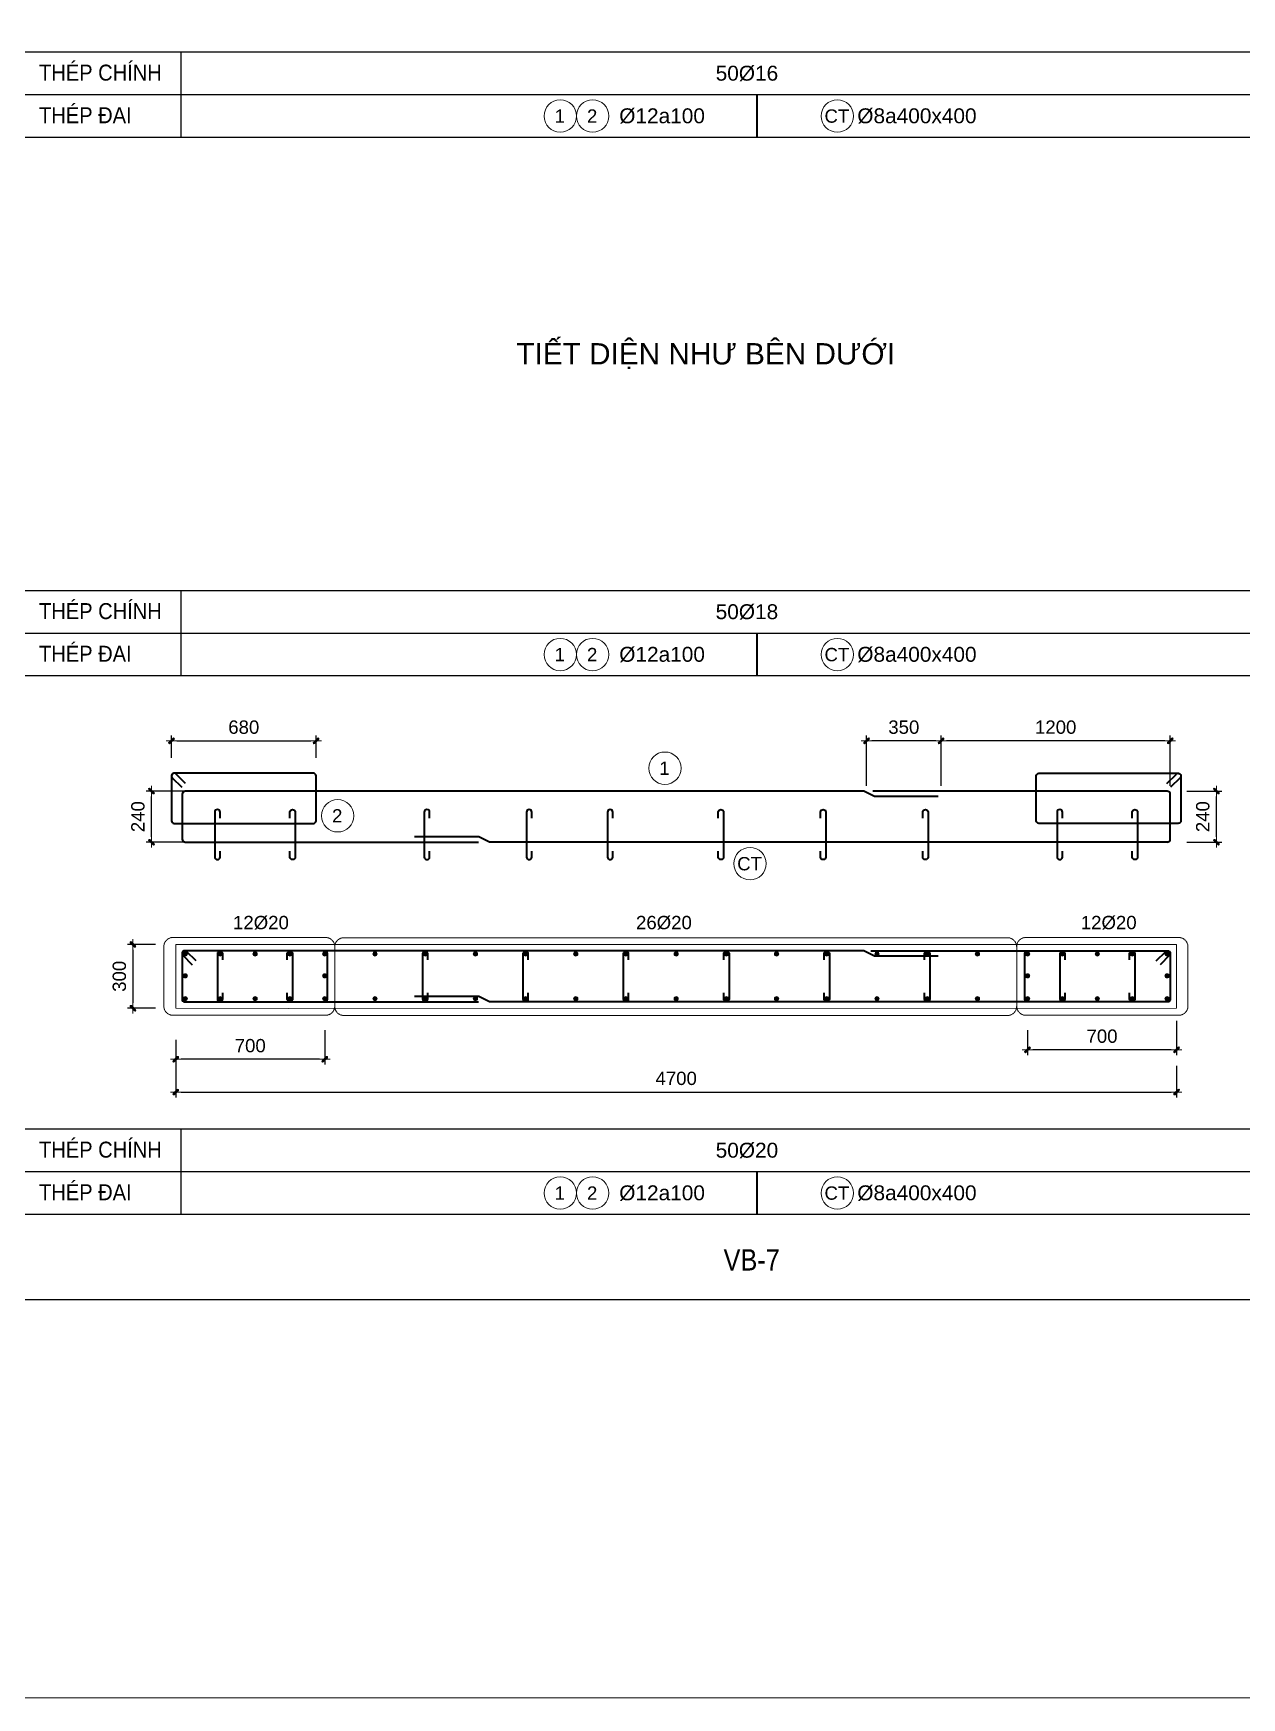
# Model space of a CAD drawing. Header units: millimetres. Extents: x -146909 to 4830753, y -683702 to -336947.
# Drawn here: x 4646947 to 4652621, y -448762 to -440949 of the extents above; entities that cross this region are included whole.
import ezdxf
from ezdxf.enums import TextEntityAlignment as Align

# ---------------------------------------------------------------- set-up
doc = ezdxf.new("R2010")
doc.units = ezdxf.units.MM
doc.header["$MEASUREMENT"] = 0
doc.linetypes.add('HIDDEN', pattern=[0.375, 0.25, -0.125])
doc.layers.get('0').update_dxf_attribs({"lineweight": 9})
doc.layers.get('Defpoints').update_dxf_attribs({"color": 10, "lineweight": 0})
for name, color, linetype, lineweight in [("'S_General_Cont_1 Thin", 1, 'Continuous', 18), ("'S_General_Text_3_Member name", 3, 'Continuous', 35), ('CDAI', 3, 'Continuous', 40), ('chunho.q', 1, 'Continuous', 13), ('CTHEP', 4, 'Continuous', 50), ('DBAO', 2, 'Continuous', 13), ('DMo', 9, 'HIDDEN', 9), ('KTH', 154, 'Continuous', 9), ('STICK', 1, 'Continuous', 9)]:
    doc.layers.add(name, color=color, linetype=linetype, lineweight=lineweight)
for name, color, linetype in [('DM', 1, 'Continuous'), ('TBL', 1, 'Continuous'), ('TX', 214, 'Continuous')]:
    doc.layers.add(name, color=color, linetype=linetype)
doc.styles.add('arial', font='arial.ttf', dxfattribs={"width": 0.85})
doc.styles.add('TTP-HelCon', font='arial.ttf')
doc.dimstyles.new('TTP-25', dxfattribs={"dimscale": 25, "dimtxt": 2.5, "dimasz": 1, "dimexe": 1, "dimexo": 1, "dimgap": 0.09, "dimtad": 0, "dimdec": 4, "dimrnd": 10, "dimzin": 9, "dimdsep": 46, "dimtxsty": 'TTP-HelCon', "dimblk": 'Stick', "dimcen": 0.09, "dimdle": 1.5, "dimclrd": 256, "dimclre": 256, "dimclrt": 1, "dimadec": 0, "dimazin": 0, "dimtfac": 1, "dimtdec": 4, "dimtmove": 0, "dimatfit": 3, "dimldrblk": 'ARCHTICK', "dimfxl": 1, "dimtvp": 1, "dimtolj": 1, "dimtzin": 0, "dimarcsym": 0})

# ---------------------------------------------------------------- blocks, each defined once
blk = doc.blocks.new('sign of slab')
at = {"layer": "'S_General_Cont_1 Thin"}
blk.add_circle((-10, 0), 475, dxfattribs=at)
at = {"layer": "'S_General_Text_3_Member name", "style": 'arial'}
blk.add_attdef('S', text='', height=250, dxfattribs=at).set_placement((-23, -1), align=Align.MIDDLE_CENTER)
blk = doc.blocks.new('Stick')
at = {"layer": 'STICK'}
h = blk.add_hatch(color=256, dxfattribs=at)
edge = h.paths.add_edge_path()
edge.add_line((0.3, 0.5), (-0.5, -0.3))
edge.add_arc((-0.4, -0.4), 0.141, 135, 315)
edge.add_line((-0.3, -0.5), (0.5, 0.3))
edge.add_arc((0.4, 0.4), 0.141, 315, 495)
blk.add_line((1, 0), (-1, 0), dxfattribs=at)
blk.add_lwpolyline([(0.3, 0.5), (-0.5, -0.3, 1), (-0.3, -0.5), (0.5, 0.3, 1), (0.3, 0.5, 1)], format="xyb", dxfattribs=at)
blk = doc.blocks.new('*D350')
at = {"layer": 'Defpoints', "color": 0, "transparency": 16777216}
for p in [(4652338, -444506.5), (4652502.1, -444506.5), (4652338, -444746.5)]:
    blk.add_point(p, dxfattribs=at)
at = {"layer": 'KTH', "lineweight": -2, "transparency": 16777216}
for p, q in [((4652363, -444506.5), (4652527.1, -444506.5)), ((4652502.1, -444721.5), (4652502.1, -444531.5)), ((4652363, -444746.5), (4652527.1, -444746.5))]:
    blk.add_line(p, q, dxfattribs=at)
at = {"layer": 'KTH', "lineweight": -2, "transparency": 16777216, "xscale": 25, "yscale": 25, "zscale": 25}
for p, rotation in [((4652502.1, -444506.5), 90), ((4652502.1, -444746.5), 270)]:
    blk.add_blockref('Stick', p, dxfattribs=dict(at, rotation=rotation))
at = {"layer": 'KTH', "color": 1, "transparency": 16777216, "insert": (4652438.3, -444626.5), "char_height": 62.5, "attachment_point": 5, "rotation": 90, "style": 'TTP-HelCon'}
blk.add_mtext('\\A1;240', dxfattribs=at)
blk = doc.blocks.new('_ArchTick')
at = {"color": 0, "linetype": 'ByBlock', "const_width": 0.15}
blk.add_lwpolyline([(-0.5, -0.5), (0.5, 0.5)], dxfattribs=at)
blk = doc.blocks.new('*D351')
at = {"layer": 'Defpoints', "color": 0, "transparency": 16777216}
for p in [(4647501.9, -444506.5), (4647685.4, -444506.5), (4647685.4, -444746.5)]:
    blk.add_point(p, dxfattribs=at)
at = {"layer": 'KTH', "lineweight": -2, "transparency": 16777216}
for p, q in [((4647660.4, -444506.5), (4647476.9, -444506.5)), ((4647501.9, -444721.5), (4647501.9, -444531.5)), ((4647660.4, -444746.5), (4647476.9, -444746.5))]:
    blk.add_line(p, q, dxfattribs=at)
at = {"layer": 'KTH', "lineweight": -2, "transparency": 16777216, "xscale": 25, "yscale": 25, "zscale": 25}
for p, rotation in [((4647501.9, -444506.5), 90), ((4647501.9, -444746.5), 270)]:
    blk.add_blockref('Stick', p, dxfattribs=dict(at, rotation=rotation))
at = {"layer": 'KTH', "color": 1, "transparency": 16777216, "insert": (4647438.1, -444626.5), "char_height": 62.5, "attachment_point": 5, "rotation": 90, "style": 'TTP-HelCon'}
blk.add_mtext('\\A1;240', dxfattribs=at)
blk = doc.blocks.new('*D352')
at = {"layer": 'Defpoints', "color": 0, "transparency": 16777216}
for p in [(4648315.4, -445603.7), (4647615.4, -445648.7), (4647615.4, -445765.5)]:
    blk.add_point(p, dxfattribs=at)
at = {"layer": 'KTH', "lineweight": -2, "transparency": 16777216}
for p, q in [((4648315.4, -445628.7), (4648315.4, -445790.5)), ((4647615.4, -445673.7), (4647615.4, -445790.5)), ((4648290.4, -445765.5), (4647640.4, -445765.5))]:
    blk.add_line(p, q, dxfattribs=at)
at = {"layer": 'KTH', "lineweight": -2, "transparency": 16777216, "xscale": 25, "yscale": 25, "zscale": 25, "rotation": 180}
blk.add_blockref('Stick', (4647615.4, -445765.5), dxfattribs=at)
at = {"layer": 'KTH', "lineweight": -2, "transparency": 16777216, "xscale": 25, "yscale": 25, "zscale": 25}
blk.add_blockref('Stick', (4648315.4, -445765.5), dxfattribs=at)
at = {"layer": 'KTH', "color": 1, "transparency": 16777216, "insert": (4647965.4, -445701.7), "char_height": 62.5, "attachment_point": 5, "style": 'TTP-HelCon'}
blk.add_mtext('\\A1;700', dxfattribs=at)
blk = doc.blocks.new('*D353')
at = {"layer": 'Defpoints', "color": 0, "transparency": 16777216}
for p in [(4647615.4, -445712.6), (4652315.4, -445771), (4652315.4, -445919)]:
    blk.add_point(p, dxfattribs=at)
at = {"layer": 'KTH', "lineweight": -2, "transparency": 16777216}
for p, q in [((4647615.4, -445737.6), (4647615.4, -445944)), ((4652315.4, -445796), (4652315.4, -445944)), ((4647640.4, -445919), (4652290.4, -445919))]:
    blk.add_line(p, q, dxfattribs=at)
at = {"layer": 'KTH', "lineweight": -2, "transparency": 16777216, "xscale": 25, "yscale": 25, "zscale": 25, "rotation": 180}
blk.add_blockref('Stick', (4647615.4, -445919), dxfattribs=at)
at = {"layer": 'KTH', "lineweight": -2, "transparency": 16777216, "xscale": 25, "yscale": 25, "zscale": 25}
blk.add_blockref('Stick', (4652315.4, -445919), dxfattribs=at)
at = {"layer": 'KTH', "color": 1, "transparency": 16777216, "insert": (4649965.4, -445855.2), "char_height": 62.5, "attachment_point": 5, "style": 'TTP-HelCon'}
blk.add_mtext('\\A1;4700', dxfattribs=at)
blk = doc.blocks.new('*D354')
at = {"layer": 'Defpoints', "color": 0, "transparency": 16777216}
for p in [(4651615.1, -445604.2), (4652315.1, -445559.2), (4651615.1, -445721)]:
    blk.add_point(p, dxfattribs=at)
at = {"layer": 'KTH', "lineweight": -2, "transparency": 16777216}
for p, q in [((4652315.1, -445584.2), (4652315.1, -445746)), ((4651615.1, -445629.2), (4651615.1, -445746)), ((4652290.1, -445721), (4651640.1, -445721))]:
    blk.add_line(p, q, dxfattribs=at)
at = {"layer": 'KTH', "lineweight": -2, "transparency": 16777216, "xscale": 25, "yscale": 25, "zscale": 25, "rotation": 180}
blk.add_blockref('Stick', (4651615.1, -445721), dxfattribs=at)
at = {"layer": 'KTH', "lineweight": -2, "transparency": 16777216, "xscale": 25, "yscale": 25, "zscale": 25}
blk.add_blockref('Stick', (4652315.1, -445721), dxfattribs=at)
at = {"layer": 'KTH', "color": 1, "transparency": 16777216, "insert": (4651965.1, -445657.2), "char_height": 62.5, "attachment_point": 5, "style": 'TTP-HelCon'}
blk.add_mtext('\\A1;700', dxfattribs=at)
blk = doc.blocks.new('*D355')
at = {"layer": 'Defpoints', "color": 0, "transparency": 16777216}
for p in [(4650859.3, -444270.6), (4650859.3, -444506.5), (4651209.3, -444506.5)]:
    blk.add_point(p, dxfattribs=at)
at = {"layer": 'KTH', "lineweight": -2, "transparency": 16777216}
for p, q in [((4650859.3, -444481.5), (4650859.3, -444245.6)), ((4651184.3, -444270.6), (4650884.3, -444270.6)), ((4651209.3, -444481.5), (4651209.3, -444245.6))]:
    blk.add_line(p, q, dxfattribs=at)
at = {"layer": 'KTH', "lineweight": -2, "transparency": 16777216, "xscale": 25, "yscale": 25, "zscale": 25, "rotation": 180}
blk.add_blockref('Stick', (4650859.3, -444270.6), dxfattribs=at)
at = {"layer": 'KTH', "lineweight": -2, "transparency": 16777216, "xscale": 25, "yscale": 25, "zscale": 25}
blk.add_blockref('Stick', (4651209.3, -444270.6), dxfattribs=at)
at = {"layer": 'KTH', "color": 1, "transparency": 16777216, "insert": (4651034.3, -444206.7), "char_height": 62.5, "attachment_point": 5, "style": 'TTP-HelCon'}
blk.add_mtext('\\A1;350', dxfattribs=at)
blk = doc.blocks.new('*D356')
at = {"layer": 'Defpoints', "color": 0, "transparency": 16777216}
for p in [(4651209.3, -444270.6), (4651209.3, -444506.5), (4652285.4, -444506.5)]:
    blk.add_point(p, dxfattribs=at)
at = {"layer": 'KTH', "lineweight": -2, "transparency": 16777216}
for p, q in [((4651209.3, -444481.5), (4651209.3, -444245.6)), ((4652260.4, -444270.6), (4651234.3, -444270.6)), ((4652285.4, -444481.5), (4652285.4, -444245.6))]:
    blk.add_line(p, q, dxfattribs=at)
at = {"layer": 'KTH', "lineweight": -2, "transparency": 16777216, "xscale": 25, "yscale": 25, "zscale": 25, "rotation": 180}
blk.add_blockref('Stick', (4651209.3, -444270.6), dxfattribs=at)
at = {"layer": 'KTH', "lineweight": -2, "transparency": 16777216, "xscale": 25, "yscale": 25, "zscale": 25}
blk.add_blockref('Stick', (4652285.4, -444270.6), dxfattribs=at)
at = {"layer": 'KTH', "color": 1, "transparency": 16777216, "insert": (4651747.4, -444206.7), "char_height": 62.5, "attachment_point": 5, "style": 'TTP-HelCon'}
blk.add_mtext('\\A1;1200', dxfattribs=at)
blk = doc.blocks.new('*U330')
at = {"layer": 'CTHEP', "ltscale": 0.02, "const_width": 10}
blk.add_lwpolyline([(0, 5, -1), (0, -5, -1)], format="xyb", close=True, dxfattribs=at)
at = {"layer": 'Defpoints', "color": 1}
blk.add_circle((0, 0), 10, dxfattribs=at)
blk = doc.blocks.new('*U331')
at = {"layer": 'CDAI', "color": 0, "linetype": 'ByBlock', "lineweight": -2, "transparency": 16777216}
for p in [(0, 0), (163.75, 0), (327.5, 0), (491.25, 0), (655, 0)]:
    blk.add_blockref('*U330', p, dxfattribs=at)
blk = doc.blocks.new('*D357')
at = {"layer": 'Defpoints', "color": 0, "transparency": 16777216}
for p in [(4647545.2, -445225.8), (4647414.8, -445525.8), (4647545.2, -445525.8)]:
    blk.add_point(p, dxfattribs=at)
at = {"layer": 'KTH', "lineweight": -2, "transparency": 16777216}
for p, q in [((4647520.2, -445225.8), (4647389.8, -445225.8)), ((4647414.8, -445250.8), (4647414.8, -445500.8)), ((4647520.2, -445525.8), (4647389.8, -445525.8))]:
    blk.add_line(p, q, dxfattribs=at)
at = {"layer": 'KTH', "lineweight": -2, "transparency": 16777216, "xscale": 25, "yscale": 25, "zscale": 25}
for p, rotation in [((4647414.8, -445225.8), 90), ((4647414.8, -445525.8), 270)]:
    blk.add_blockref('Stick', p, dxfattribs=dict(at, rotation=rotation))
at = {"layer": 'KTH', "color": 1, "transparency": 16777216, "insert": (4647350.9, -445375.8), "char_height": 62.5, "attachment_point": 5, "rotation": 90, "style": 'TTP-HelCon'}
blk.add_mtext('\\A1;300', dxfattribs=at)
blk = doc.blocks.new('*U332')
at = {"layer": 'CTHEP', "ltscale": 0.02, "const_width": 10}
blk.add_lwpolyline([(0, 5, -1), (0, -5, -1)], format="xyb", close=True, dxfattribs=at)
at = {"layer": 'Defpoints', "color": 1}
blk.add_circle((0, 0), 10, dxfattribs=at)
blk = doc.blocks.new('*U323')
at = {"layer": 'CDAI', "color": 0, "linetype": 'ByBlock', "lineweight": -2, "transparency": 16777216}
blk.add_blockref('*U332', (0, 0), dxfattribs=at)
blk = doc.blocks.new('*U328')
at = {"layer": 'CTHEP', "ltscale": 0.02, "const_width": 10}
blk.add_lwpolyline([(0, 5, -1), (0, -5, -1)], format="xyb", close=True, dxfattribs=at)
at = {"layer": 'Defpoints', "color": 1}
blk.add_circle((0, 0), 10, dxfattribs=at)
blk = doc.blocks.new('*U329')
at = {"layer": 'CDAI', "color": 0, "linetype": 'ByBlock', "lineweight": -2, "transparency": 16777216}
blk.add_blockref('*U328', (0, 0), dxfattribs=at)
blk = doc.blocks.new('*U324')
at = {"layer": 'CTHEP', "ltscale": 0.02, "const_width": 10}
blk.add_lwpolyline([(0, 5, -1), (0, -5, -1)], format="xyb", close=True, dxfattribs=at)
at = {"layer": 'Defpoints', "color": 1}
blk.add_circle((0, 0), 10, dxfattribs=at)
blk = doc.blocks.new('*U325')
at = {"layer": 'CDAI', "color": 0, "linetype": 'ByBlock', "lineweight": -2, "transparency": 16777216}
blk.add_blockref('*U324', (0, 0), dxfattribs=at)
blk = doc.blocks.new('*U333')
at = {"layer": 'CTHEP', "ltscale": 0.02, "const_width": 10}
blk.add_lwpolyline([(0, 5, -1), (0, -5, -1)], format="xyb", close=True, dxfattribs=at)
at = {"layer": 'Defpoints', "color": 1}
blk.add_circle((0, 0), 10, dxfattribs=at)
blk = doc.blocks.new('*U334')
at = {"layer": 'CDAI', "color": 0, "linetype": 'ByBlock', "lineweight": -2, "transparency": 16777216}
blk.add_blockref('*U333', (0, 0), dxfattribs=at)
blk = doc.blocks.new('*U326')
at = {"layer": 'CTHEP', "ltscale": 0.02, "const_width": 10}
blk.add_lwpolyline([(0, 5, -1), (0, -5, -1)], format="xyb", close=True, dxfattribs=at)
at = {"layer": 'Defpoints', "color": 1}
blk.add_circle((0, 0), 10, dxfattribs=at)
blk = doc.blocks.new('*U327')
at = {"layer": 'CDAI', "color": 0, "linetype": 'ByBlock', "lineweight": -2, "transparency": 16777216}
for p in [(0, 0), (235.7, 0), (471.4, 0), (707.1, 0), (942.9, 0), (1178.6, 0), (1414.3, 0), (1650, 0), (1885.7, 0), (2121.4, 0), (2357.1, 0), (2592.9, 0), (2828.6, 0), (3064.3, 0), (3300, 0)]:
    blk.add_blockref('*U326', p, dxfattribs=at)
blk = doc.blocks.new('*D358')
at = {"layer": 'Defpoints', "color": 0, "transparency": 16777216}
for p in [(4648274.6, -444270.6), (4647595.6, -444374.7), (4648274.6, -444374.7)]:
    blk.add_point(p, dxfattribs=at)
at = {"layer": 'KTH', "lineweight": -2, "transparency": 16777216}
for p, q in [((4647595.6, -444349.7), (4647595.6, -444245.6)), ((4647620.6, -444270.6), (4648249.6, -444270.6)), ((4648274.6, -444349.7), (4648274.6, -444245.6))]:
    blk.add_line(p, q, dxfattribs=at)
at = {"layer": 'KTH', "lineweight": -2, "transparency": 16777216, "xscale": 25, "yscale": 25, "zscale": 25, "rotation": 180}
blk.add_blockref('Stick', (4647595.6, -444270.6), dxfattribs=at)
at = {"layer": 'KTH', "lineweight": -2, "transparency": 16777216, "xscale": 25, "yscale": 25, "zscale": 25}
blk.add_blockref('Stick', (4648274.6, -444270.6), dxfattribs=at)
at = {"layer": 'KTH', "color": 1, "transparency": 16777216, "insert": (4647935.1, -444206.7), "char_height": 62.5, "attachment_point": 5, "style": 'TTP-HelCon'}
blk.add_mtext('\\A1;680', dxfattribs=at)
blk = doc.blocks.new('*U314')
at = {"layer": 'CTHEP', "ltscale": 0.02, "const_width": 10}
blk.add_lwpolyline([(0, 5, -1), (0, -5, -1)], format="xyb", close=True, dxfattribs=at)
at = {"layer": 'Defpoints', "color": 1}
blk.add_circle((0, 0), 10, dxfattribs=at)
blk = doc.blocks.new('*U315')
at = {"layer": 'CDAI', "color": 0, "linetype": 'ByBlock', "lineweight": -2, "transparency": 16777216}
for p in [(0, 0), (163.75, 0), (327.5, 0), (491.25, 0), (655, 0)]:
    blk.add_blockref('*U314', p, dxfattribs=at)
blk = doc.blocks.new('*U316')
at = {"layer": 'CTHEP', "ltscale": 0.02, "const_width": 10}
blk.add_lwpolyline([(0, 5, -1), (0, -5, -1)], format="xyb", close=True, dxfattribs=at)
at = {"layer": 'Defpoints', "color": 1}
blk.add_circle((0, 0), 10, dxfattribs=at)
blk = doc.blocks.new('*U317')
at = {"layer": 'CDAI', "color": 0, "linetype": 'ByBlock', "lineweight": -2, "transparency": 16777216}
for p in [(0, 0), (163.75, 0), (327.5, 0), (491.25, 0), (655, 0)]:
    blk.add_blockref('*U316', p, dxfattribs=at)
blk = doc.blocks.new('*U310')
at = {"layer": 'CTHEP', "ltscale": 0.02, "const_width": 10}
blk.add_lwpolyline([(0, 5, -1), (0, -5, -1)], format="xyb", close=True, dxfattribs=at)
at = {"layer": 'Defpoints', "color": 1}
blk.add_circle((0, 0), 10, dxfattribs=at)
blk = doc.blocks.new('*U311')
at = {"layer": 'CDAI', "color": 0, "linetype": 'ByBlock', "lineweight": -2, "transparency": 16777216}
for p in [(0, 0), (163.75, 0), (327.5, 0), (491.25, 0), (655, 0)]:
    blk.add_blockref('*U310', p, dxfattribs=at)
blk = doc.blocks.new('*U312')
at = {"layer": 'CTHEP', "ltscale": 0.02, "const_width": 10}
blk.add_lwpolyline([(0, 5, -1), (0, -5, -1)], format="xyb", close=True, dxfattribs=at)
at = {"layer": 'Defpoints', "color": 1}
blk.add_circle((0, 0), 10, dxfattribs=at)
blk = doc.blocks.new('*U313')
at = {"layer": 'CDAI', "color": 0, "linetype": 'ByBlock', "lineweight": -2, "transparency": 16777216}
for p in [(0, 0), (235.7, 0), (471.4, 0), (707.1, 0), (942.9, 0), (1178.6, 0), (1414.3, 0), (1650, 0), (1885.7, 0), (2121.4, 0), (2357.1, 0), (2592.9, 0), (2828.6, 0), (3064.3, 0), (3300, 0)]:
    blk.add_blockref('*U312', p, dxfattribs=at)

msp = doc.modelspace()

# ---------------------------------------------------------------- linework, layer by layer
at = {"layer": 'CDAI', "color": 214}
for p, q in [((4650343.9976, -441236.73605), (4650343.9976, -441436.73605)), ((4650343.9976, -443764.41878), (4650343.9976, -443964.41878)), ((4650343.9976, -446292.10152), (4650343.9976, -446492.10152))]:
    msp.add_line(p, q, dxfattribs=at)
at = {"layer": 'CDAI'}
for points in [[(4647661.26181, -444470.78179), (4647616.94161, -444426.46159, 0.6681786379), (4647595.60278, -444435.30042), (4647595.60278, -444645.80042, 0.4142135624), (4647608.10278, -444658.30042), (4648262.10278, -444658.30042, 0.4142135624), (4648274.60278, -444645.80042), (4648274.60278, -444435.30042, 0.4142135624), (4648262.10278, -444422.80042), (4647608.10278, -444422.80042, 0.6681786379), (4647599.26394, -444444.13926), (4647643.58414, -444488.45946)], [(4652269.59045, -444470.78179), (4652313.91065, -444426.46159, -0.6681786379), (4652335.24948, -444435.30042), (4652335.24948, -444645.80042, -0.4142135624), (4652322.74948, -444658.30042), (4651668.74948, -444658.30042, -0.4142135624), (4651656.24948, -444645.80042), (4651656.24948, -444435.30042, -0.4142135624), (4651668.74948, -444422.80042), (4652322.74948, -444422.80042, -0.6681786379), (4652331.58832, -444444.13926), (4652287.26812, -444488.45946)], [(4647823.92613, -444632.81148), (4647823.92613, -444605.31148, 1), (4647798.92613, -444605.31148), (4647798.92613, -444815.81148, 1), (4647823.92613, -444815.81148), (4647823.92613, -444788.31148)], [(4648151.92613, -444632.81148), (4648151.92613, -444605.31148, -1), (4648176.92613, -444605.31148), (4648176.92613, -444815.81148, -1), (4648151.92613, -444815.81148), (4648151.92613, -444788.31148)], [(4648807.75946, -444632.81148), (4648807.75946, -444605.31148, 1), (4648782.75946, -444605.31148), (4648782.75946, -444815.81148, 1), (4648807.75946, -444815.81148), (4648807.75946, -444788.31148)], [(4649287.75946, -444632.81148), (4649287.75946, -444605.31148, 1), (4649262.75946, -444605.31148), (4649262.75946, -444815.81148, 1), (4649287.75946, -444815.81148), (4649287.75946, -444788.31148)], [(4649667.75946, -444632.81148), (4649667.75946, -444605.31148, 1), (4649642.75946, -444605.31148), (4649642.75946, -444815.81148, 1), (4649667.75946, -444815.81148), (4649667.75946, -444788.31148)], [(4650163.0928, -444632.81148), (4650163.0928, -444605.31148, -1), (4650188.0928, -444605.31148), (4650188.0928, -444815.81148, -1), (4650163.0928, -444815.81148), (4650163.0928, -444788.31148)], [(4650643.0928, -444632.81148), (4650643.0928, -444605.31148, -1), (4650668.0928, -444605.31148), (4650668.0928, -444815.81148, -1), (4650643.0928, -444815.81148), (4650643.0928, -444788.31148)], [(4651123.0928, -444632.81148), (4651123.0928, -444605.31148, -1), (4651148.0928, -444605.31148), (4651148.0928, -444815.81148, -1), (4651123.0928, -444815.81148), (4651123.0928, -444788.31148)], [(4651778.92613, -444632.81148), (4651778.92613, -444605.31148, 1), (4651753.92613, -444605.31148), (4651753.92613, -444815.81148, 1), (4651778.92613, -444815.81148), (4651778.92613, -444788.31148)], [(4652106.92613, -444632.81148), (4652106.92613, -444605.31148, -1), (4652131.92613, -444605.31148), (4652131.92613, -444815.81148, -1), (4652106.92613, -444815.81148), (4652106.92613, -444788.31148)], [(4647711.08516, -445303.82693), (4647666.76497, -445259.50673, 0.6681786379), (4647645.42613, -445268.34557), (4647645.42613, -445483.34557, 0.4142135624), (4647657.92613, -445495.84557), (4648315.80005, -445495.84557, 0.4142135624), (4648328.30005, -445483.34557), (4648328.30005, -445268.34557, 0.4142135624), (4648315.80005, -445255.84557), (4647657.92613, -445255.84557, 0.6681786379), (4647649.0873, -445277.1844), (4647693.4075, -445321.5046)], [(4647836.42613, -445298.34557), (4647836.42613, -445270.84557, 1), (4647811.42613, -445270.84557), (4647811.42613, -445481.34557, 1), (4647836.42613, -445481.34557), (4647836.42613, -445453.84557)], [(4648139.17613, -445298.34557), (4648139.17613, -445270.84557, -1), (4648164.17613, -445270.84557), (4648164.17613, -445481.34557, -1), (4648139.17613, -445481.34557), (4648139.17613, -445453.84557)], [(4648799.3547, -445298.34557), (4648799.3547, -445270.84557, 1), (4648774.3547, -445270.84557), (4648774.3547, -445481.34557, 1), (4648799.3547, -445481.34557), (4648799.3547, -445453.84557)], [(4649270.78327, -445298.34557), (4649270.78327, -445270.84557, 1), (4649245.78327, -445270.84557), (4649245.78327, -445481.34557, 1), (4649270.78327, -445481.34557), (4649270.78327, -445453.84557)], [(4649742.21185, -445298.34557), (4649742.21185, -445270.84557, 1), (4649717.21185, -445270.84557), (4649717.21185, -445481.34557, 1), (4649742.21185, -445481.34557), (4649742.21185, -445453.84557)], [(4650188.64042, -445298.34557), (4650188.64042, -445270.84557, -1), (4650213.64042, -445270.84557), (4650213.64042, -445481.34557, -1), (4650188.64042, -445481.34557), (4650188.64042, -445453.84557)], [(4650660.06899, -445298.34557), (4650660.06899, -445270.84557, -1), (4650685.06899, -445270.84557), (4650685.06899, -445481.34557, -1), (4650660.06899, -445481.34557), (4650660.06899, -445453.84557)], [(4651131.49756, -445298.34557), (4651131.49756, -445270.84557, -1), (4651156.49756, -445270.84557), (4651156.49756, -445481.34557, -1), (4651131.49756, -445481.34557), (4651131.49756, -445453.84557)], [(4652219.7671, -445303.82693), (4652264.0873, -445259.50673, -0.6681786379), (4652285.42613, -445268.34557), (4652285.42613, -445483.34557, -0.4142135624), (4652272.92613, -445495.84557), (4651615.05222, -445495.84557, -0.4142135624), (4651602.55222, -445483.34557), (4651602.55222, -445268.34557, -0.4142135624), (4651615.05222, -445255.84557), (4652272.92613, -445255.84557, -0.6681786379), (4652281.76497, -445277.1844), (4652237.44477, -445321.5046)], [(4651791.67613, -445298.34557), (4651791.67613, -445270.84557, 1), (4651766.67613, -445270.84557), (4651766.67613, -445481.34557, 1), (4651791.67613, -445481.34557), (4651791.67613, -445453.84557)], [(4652094.42613, -445298.34557), (4652094.42613, -445270.84557, -1), (4652119.42613, -445270.84557), (4652119.42613, -445481.34557, -1), (4652094.42613, -445481.34557), (4652094.42613, -445453.84557)]]:
    msp.add_lwpolyline(points, format="xyb", dxfattribs=at)
at = {"layer": 'CDAI', "ltscale": 0.02}
for points in [[(4651196.12522, -444531.49645), (4650896.38937, -444531.49645), (4650846.38937, -444506.49645), (4647660.42613, -444506.49645, 0.4142135624), (4647645.42613, -444521.49645), (4647645.42613, -444731.49645, 0.4142135624), (4647660.42613, -444746.49645), (4649036.97497, -444746.49645)], [(4652270.42613, -444746.49645, 0.4142135624), (4652285.42613, -444731.49645), (4652285.42613, -444521.49645, 0.4142135624), (4652270.42613, -444506.49645), (4650889.50542, -444506.49645)], [(4651196.12522, -445280.84557), (4650896.38937, -445280.84557), (4650846.38937, -445255.84557), (4647660.42613, -445255.84557, 0.4142135624), (4647645.42613, -445270.84557), (4647645.42613, -445480.84557, 0.4142135624), (4647660.42613, -445495.84557), (4649037.05622, -445495.84557)]]:
    msp.add_lwpolyline(points, format="xyb", dxfattribs=at)
for points in [[(4652275.15459, -444745.73167), (4649088.09117, -444746.76503), (4649038.09117, -444721.76503), (4648737.31395, -444721.76503)], [(4650879.19107, -445255.84557), (4652270.42613, -445255.84557)], [(4652275.15459, -445495.08079), (4649088.09117, -445496.11415), (4649038.09117, -445471.11415), (4648737.31395, -445471.11415)]]:
    msp.add_lwpolyline(points, dxfattribs=at)
at = {"layer": 'DBAO', "color": 1}
msp.add_lwpolyline([(4656331.26887, -448761.98892), (4639581.26887, -448761.98892), (4639581.26887, -434761.98892), (4656331.26887, -434761.98892)], close=True, dxfattribs=at)
at = {"layer": 'DBAO'}
msp.add_lwpolyline([(4648145.42613, -445526.38572), (4647615.42613, -445525.84557), (4647615.42613, -445225.84557), (4652315.42613, -445225.84557), (4652315.42613, -445525.8326), (4648145.43477, -445526.38571)], dxfattribs=at)
at = {"layer": 'DMo', "color": 6, "ltscale": 10}
msp.add_lwpolyline([(4648319.37986, -445193.56444), (4647602.58584, -445193.56444, 0.4142135624), (4647559.64618, -445236.5041), (4647559.64618, -445515.90073, 0.4142135624), (4647602.58584, -445558.8404), (4648319.37986, -445558.8404, 0.4142135624), (4648362.31952, -445515.90073), (4648362.31952, -445236.5041, 0.4142135624)], format="xyb", close=True, dxfattribs=at)
for points in [[(4651564.19378, -445237.5493, 0.4142135624), (4651521.25411, -445194.60964), (4648405.25918, -445194.60964, 0.4142135624), (4648362.31952, -445237.5493)], [(4648362.31952, -445236.5041), (4648362.31952, -445516.94593, 0.4142135624), (4648405.25918, -445559.8856), (4651521.25411, -445559.8856, 0.4142135624), (4651564.19378, -445516.94593), (4651564.19378, -445236.5041)], [(4652325.35926, -445193.56444), (4651607.13344, -445193.56444, 0.4142135624), (4651564.19378, -445236.5041), (4651564.19378, -445515.90073, 0.4142135624), (4651607.13344, -445558.8404), (4652325.35926, -445558.8404, 0.4142135624), (4652368.29892, -445515.90073), (4652368.29892, -445236.5041, 0.4142135624), (4652325.35926, -445193.56444)]]:
    msp.add_lwpolyline(points, format="xyb", dxfattribs=at)
at = {"layer": 'TBL'}
for p, q in [((4640785.95583, -441036.73605), (4653048.94877, -441036.73605)), ((4647639.04643, -441036.73605), (4647639.04643, -441436.73605)), ((4639785.95583, -441436.73605), (4653048.94877, -441436.73605)), ((4640785.95583, -443564.41878), (4653048.94877, -443564.41878)), ((4647639.04643, -443564.41878), (4647639.04643, -443964.41878)), ((4639785.95583, -443964.41878), (4653048.94877, -443964.41878)), ((4640785.95583, -446092.10152), (4653048.94877, -446092.10152)), ((4647639.04643, -446092.10152), (4647639.04643, -446492.10152)), ((4639785.95583, -446492.10152), (4653048.94877, -446492.10152)), ((4639785.95583, -446892.10152), (4653048.94877, -446892.10152))]:
    msp.add_line(p, q, dxfattribs=at)
at = {"layer": 'TBL', "color": 8}
for p, q in [((4640785.95583, -441236.73605), (4653048.94877, -441236.73605)), ((4640785.95583, -443764.41878), (4653048.94877, -443764.41878)), ((4640785.95583, -446292.10152), (4653048.94877, -446292.10152))]:
    msp.add_line(p, q, dxfattribs=at)

# ---------------------------------------------------------------- block references
ref = msp.add_blockref('sign of slab', (4649422.69878, -441337.83215), dxfattribs=dict(xscale=0.16, yscale=0.16, zscale=0.16))
ref.add_attrib('S', '1', dxfattribs={"layer": 'DM', "height": 62.5, "style": 'arial'}).set_placement((4649418.94476, -441337.98904), align=Align.MIDDLE_CENTER)
ref = msp.add_blockref('sign of slab', (4649574.66436, -441337.83215), dxfattribs=dict(xscale=0.16, yscale=0.16, zscale=0.16))
ref.add_attrib('S', '2', dxfattribs={"layer": 'DM', "height": 62.5, "style": 'arial'}).set_placement((4649570.91035, -441337.98904), align=Align.MIDDLE_CENTER)
ref = msp.add_blockref('sign of slab', (4650723.75972, -441337.83215), dxfattribs=dict(xscale=0.16, yscale=0.16, zscale=0.16))
ref.add_attrib('S', 'CT', dxfattribs={"layer": 'DM', "height": 62.5, "style": 'arial'}).set_placement((4650720.0057, -441337.98904), align=Align.MIDDLE_CENTER)
ref = msp.add_blockref('sign of slab', (4649422.69878, -443865.51489), dxfattribs=dict(xscale=0.16, yscale=0.16, zscale=0.16))
ref.add_attrib('S', '1', dxfattribs={"layer": 'DM', "height": 62.5, "style": 'arial'}).set_placement((4649418.94476, -443865.67178), align=Align.MIDDLE_CENTER)
ref = msp.add_blockref('sign of slab', (4649574.66436, -443865.51489), dxfattribs=dict(xscale=0.16, yscale=0.16, zscale=0.16))
ref.add_attrib('S', '2', dxfattribs={"layer": 'DM', "height": 62.5, "style": 'arial'}).set_placement((4649570.91035, -443865.67178), align=Align.MIDDLE_CENTER)
ref = msp.add_blockref('sign of slab', (4650723.75972, -443865.51489), dxfattribs=dict(xscale=0.16, yscale=0.16, zscale=0.16))
ref.add_attrib('S', 'CT', dxfattribs={"layer": 'DM', "height": 62.5, "style": 'arial'}).set_placement((4650720.0057, -443865.67178), align=Align.MIDDLE_CENTER)
ref = msp.add_blockref('sign of slab', (4649914.27432, -444398.96382), dxfattribs=dict(xscale=0.16, yscale=0.16, zscale=0.16))
ref.add_attrib('S', '1', dxfattribs={"layer": 'DM', "height": 62.5, "style": 'arial'}).set_placement((4649910.5203, -444399.12071), align=Align.MIDDLE_CENTER)
ref = msp.add_blockref('sign of slab', (4648377.49247, -444622.45248), dxfattribs=dict(xscale=0.16, yscale=0.16, zscale=0.16))
ref.add_attrib('S', '2', dxfattribs={"layer": 'DM', "height": 62.5, "style": 'arial'}).set_placement((4648373.73845, -444622.60937), align=Align.MIDDLE_CENTER)
ref = msp.add_blockref('sign of slab', (4650313.85024, -444847.0183), dxfattribs=dict(xscale=0.16, yscale=0.16, zscale=0.16))
ref.add_attrib('S', 'CT', dxfattribs={"layer": 'DM', "height": 62.5, "style": 'arial'}).set_placement((4650310.09623, -444847.17519), align=Align.MIDDLE_CENTER)
ref = msp.add_blockref('sign of slab', (4649422.69878, -446393.19763), dxfattribs=dict(xscale=0.16, yscale=0.16, zscale=0.16))
ref.add_attrib('S', '1', dxfattribs={"layer": 'DM', "height": 62.5, "style": 'arial'}).set_placement((4649418.94476, -446393.35452), align=Align.MIDDLE_CENTER)
ref = msp.add_blockref('sign of slab', (4649574.66436, -446393.19763), dxfattribs=dict(xscale=0.16, yscale=0.16, zscale=0.16))
ref.add_attrib('S', '2', dxfattribs={"layer": 'DM', "height": 62.5, "style": 'arial'}).set_placement((4649570.91035, -446393.35452), align=Align.MIDDLE_CENTER)
ref = msp.add_blockref('sign of slab', (4650723.75972, -446393.19763), dxfattribs=dict(xscale=0.16, yscale=0.16, zscale=0.16))
ref.add_attrib('S', 'CT', dxfattribs={"layer": 'DM', "height": 62.5, "style": 'arial'}).set_placement((4650720.0057, -446393.35452), align=Align.MIDDLE_CENTER)
at = {"layer": 'CDAI', "color": 214}
for name, p in [('*U331', (4647660.42613, -445270.84557)), ('*U327', (4648315.42613, -445270.84557))]:
    msp.add_blockref(name, p, dxfattribs=at)
at = {"layer": 'CDAI', "color": 214, "xscale": -1}
msp.add_blockref('*U317', (4652270.42613, -445270.84557), dxfattribs=at)
at = {"layer": 'CDAI', "color": 214, "xscale": -1, "rotation": 180}
for name, p in [('*U323', (4647660.42613, -445373.59557)), ('*U329', (4648315.42613, -445373.59557)), ('*U315', (4647660.42613, -445480.84557)), ('*U313', (4648315.42613, -445480.8326))]:
    msp.add_blockref(name, p, dxfattribs=at)
at = {"layer": 'CDAI', "color": 214, "rotation": 180}
for name, p in [('*U334', (4651615.42613, -445373.59557)), ('*U325', (4652270.42613, -445373.59557)), ('*U311', (4652270.42613, -445480.84557))]:
    msp.add_blockref(name, p, dxfattribs=at)

# ---------------------------------------------------------------- texts
at = {"layer": 'chunho.q', "color": 1, "style": 'arial'}
for s, p in [('12%%C20', (4647884.60459, -445154.68005)), ('26%%C20', (4649776.83209, -445154.68005)), ('12%%C20', (4651865.35059, -445154.68005))]:
    msp.add_text(s, height=62.5, dxfattribs=at).set_placement(p)
at = {"layer": 'TX', "color": 2, "style": 'arial', "width": 0.9}
for s, p in [('THÉP CHÍNH', (4646973.71108, -441134.05166)), ('THÉP ĐAI', (4646973.71108, -441334.05166)), ('THÉP CHÍNH', (4646973.71108, -443661.7344)), ('THÉP ĐAI', (4646973.71108, -443861.7344)), ('THÉP CHÍNH', (4646973.71108, -446189.41714)), ('THÉP ĐAI', (4646973.71108, -446389.41714))]:
    msp.add_text(s, height=75, dxfattribs=at).set_placement(p, align=Align.MIDDLE_LEFT)
at = {"layer": 'TX', "color": 2, "style": 'arial'}
for s, height, p in [('50%%C16', 70, (4650297.59662, -441136.73605)), ('%%C12a100', 70, (4649899.17559, -441336.73605)), ('%%C8a400x400', 70, (4651095.8846, -441336.73605)), ('TIẾT DIỆN NHƯ BÊN DƯỚI', 100, (4650104.24662, -442453.82227)), ('50%%C18', 70, (4650297.59662, -443664.41878)), ('%%C12a100', 70, (4649899.17559, -443864.41878)), ('%%C8a400x400', 70, (4651095.8846, -443864.41878)), ('50%%C20', 70, (4650297.59662, -446192.10152)), ('%%C12a100', 70, (4649899.17559, -446392.10152)), ('%%C8a400x400', 70, (4651095.8846, -446392.10152))]:
    msp.add_text(s, height=height, dxfattribs=at).set_placement(p, align=Align.MIDDLE_CENTER)
at = {"layer": 'TX', "color": 2, "insert": (4650320.02635, -446656.80057), "char_height": 100, "width": 312.1258527, "attachment_point": 2, "style": 'arial'}
msp.add_mtext('VB-7', dxfattribs=at)

# ---------------------------------------------------------------- dimensions: what is measured, and where the dimension line sits
at = {"layer": 'KTH'}
for base, p1, p2, picture, middle in [((4648274.60278, -444270.55113), (4647595.60278, -444374.72907), (4648274.60278, -444374.72907), '*D358', (4647935.10278, -444206.7295)), ((4652315.42613, -445918.9917), (4647615.42613, -445712.64285), (4652315.42613, -445771.04798), '*D353', (4649965.42613, -445855.17007))]:
    dim = msp.add_linear_dim(base=base, p1=p1, p2=p2, dimstyle='TTP-25', dxfattribs=at)
    dim.commit()
    dim.dimension.update_dxf_attribs({"geometry": picture, "text_midpoint": middle})
for base, p1, p2, angle, picture, middle in [((4650859.31893, -444270.55113), (4651209.31893, -444506.49645), (4650859.31893, -444506.49645), 180, '*D355', (4651034.31893, -444206.68687)), ((4647501.90257, -444506.49645), (4647685.42613, -444746.49645), (4647685.42613, -444506.49645), 90, '*D351', (4647438.08095, -444626.49645)), ((4652502.09069, -444506.49645), (4652337.96588, -444746.49645), (4652337.96588, -444506.49645), 90, '*D350', (4652438.26907, -444626.49645)), ((4647414.77138, -445525.84557), (4647545.22488, -445225.84557), (4647545.22488, -445525.84557), 90, '*D357', (4647350.90713, -445375.84557)), ((4647615.42613, -445765.50847), (4648315.42613, -445603.69822), (4647615.42613, -445648.69822), 180, '*D352', (4647965.42613, -445701.68685)), ((4651615.12641, -445721.04801), (4652315.12641, -445559.23776), (4651615.12641, -445604.23776), 180, '*D354', (4651965.12641, -445657.22639))]:
    dim = msp.add_linear_dim(base=base, p1=p1, p2=p2, angle=angle, dimstyle='TTP-25', dxfattribs=at)
    dim.commit()
    dim.dimension.update_dxf_attribs({"geometry": picture, "text_midpoint": middle})
dim = msp.add_linear_dim(base=(4651209.31893, -444270.55113), p1=(4652285.42613, -444506.49645), p2=(4651209.31893, -444506.49645), angle=180, text='1200', dimstyle='TTP-25', dxfattribs=at)
dim.commit()
dim.dimension.update_dxf_attribs({"geometry": '*D356', "text_midpoint": (4651747.37253, -444206.7295)})

doc.saveas('drawing.dxf')
